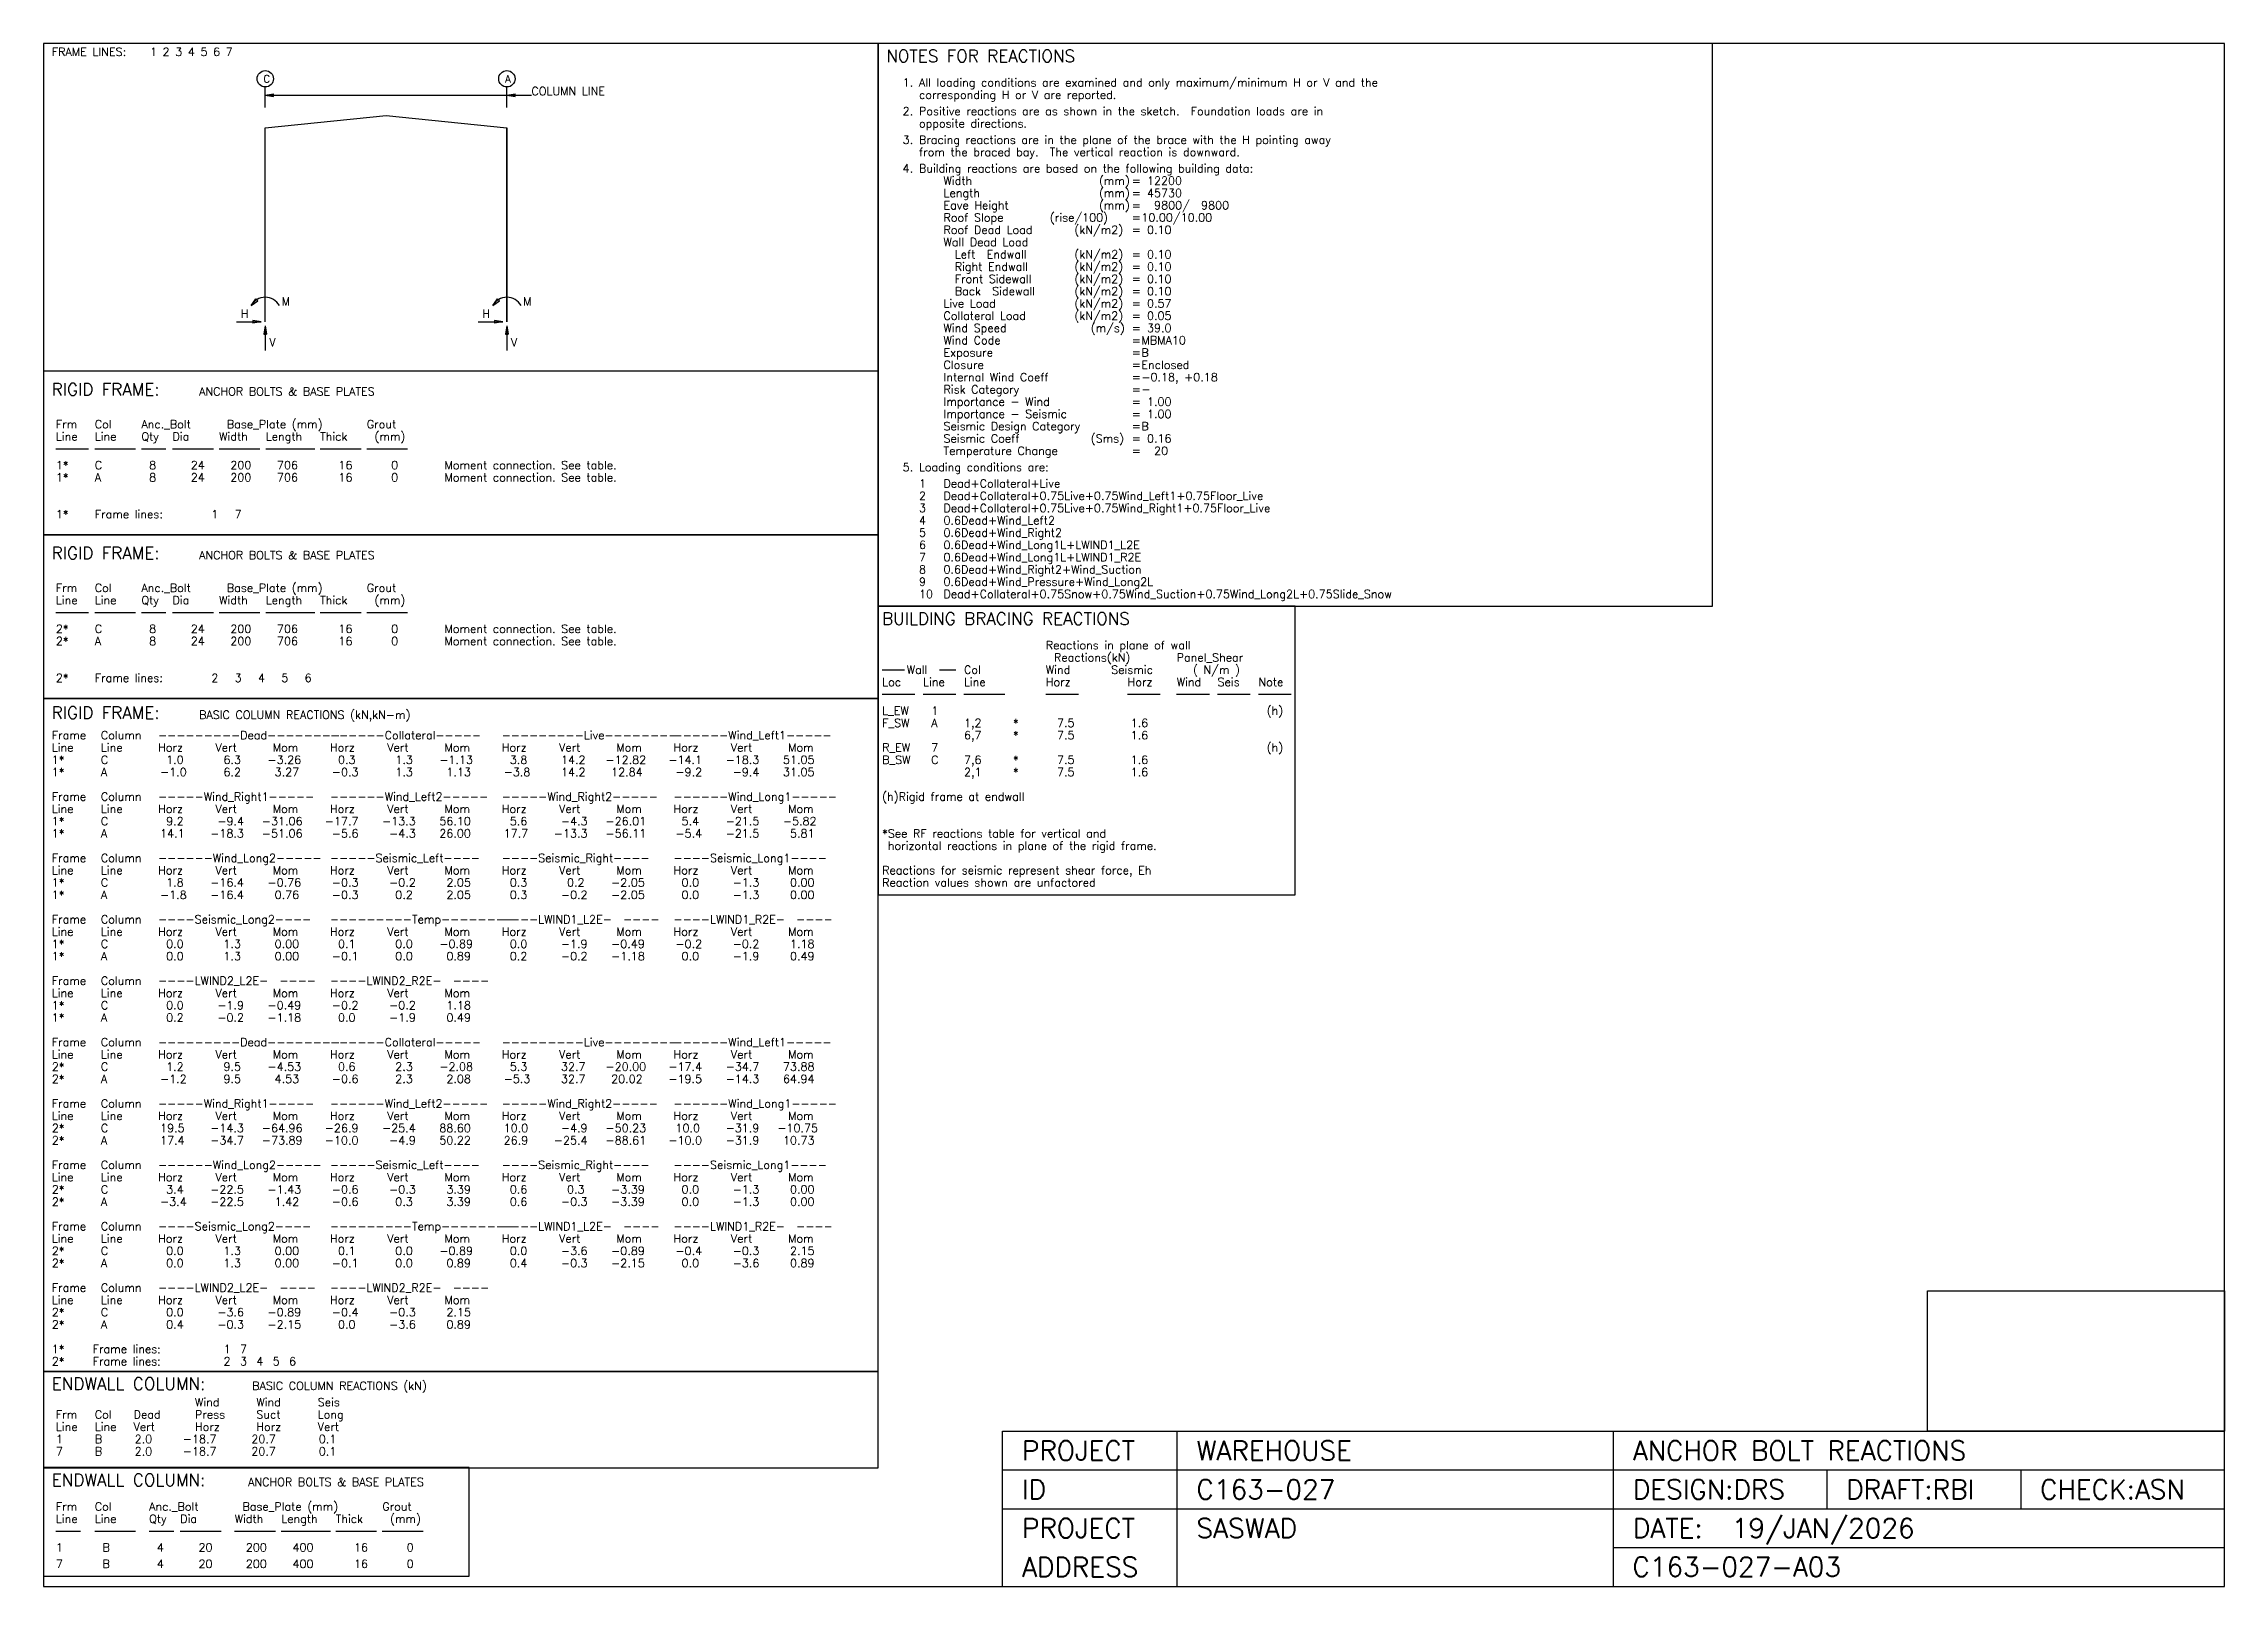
# Model space of a CAD drawing. Header units: millimetres. Extents: x 0 to 48126, y 10827 to 44860.
import ezdxf

# ---------------------------------------------------------------- set-up
doc = ezdxf.new("R2010")
doc.units = ezdxf.units.MM
doc.header["$MEASUREMENT"] = 0
doc.linetypes.add('CONTIN', pattern=[0])
doc.layers.get('0').update_dxf_attribs({"linetype": 'CONTIN'})
for name, color, linetype in [('1', 7, 'CONTIN'), ('13', 1, 'CONTIN'), ('14', 7, 'CONTIN'), ('20', 7, 'CONTIN'), ('22', 7, 'CONTIN'), ('26', 7, 'CONTIN')]:
    doc.layers.add(name, color=color, linetype=linetype)
doc.styles.add('SIMPLEX', font='SIMPLEX')
picture_1 = doc.add_image_def('image1.png', size_in_pixel=(129, 61))

# ---------------------------------------------------------------- blocks, each defined once
blk = doc.blocks.new('MARROW')
for p, q in [((0, 0), (-2.54, 0.42)), ((-2.54, 0.42), (-2.54, -0.42)), ((0, 0), (-2.54, -0.42))]:
    blk.add_line(p, q)
blk = doc.blocks.new('RFRM-1', base_point=(-4891.323, 6138.369))
for p, q in [((13523.782, 6138.369), (-4891.323, 6138.369)), ((-4891.323, 6138.369), (-4891.323, -1083.242)), ((13523.782, -1083.242), (13523.782, 6138.369)), ((-4891.323, -1083.242), (13523.782, -1083.242))]:
    blk.add_line(p, q)
at = {"layer": '1'}
for p, q in [((0, 4730.154), (0, 5181.505)), ((0, 5000.965), (5873.541, 5000.965)), ((5331.92, 4730.154), (5331.92, 5181.505)), ((0, 4283.018), (2665.96, 4549.614)), ((2665.96, 4549.614), (5331.92, 4283.018)), ((0, 0), (0, 4283.018)), ((0, 0), (0, 4283.018)), ((5331.92, 4283.018), (5331.92, 0)), ((5331.92, 0), (5331.92, 4283.018)), ((-631.891, 0), (-90.27, 0)), ((4700.03, 0), (5241.65, 0)), ((0, -90.27), (0, -631.891)), ((5331.92, -90.27), (5331.92, -631.891))]:
    blk.add_line(p, q, dxfattribs=at)
for centre in [(0, 180.54), (5331.92, 180.54)]:
    blk.add_arc(centre, 361.081, 30, 150, dxfattribs=at)
at = {"layer": '13'}
for centre in [(0, 5362.045), (5331.92, 5362.045)]:
    blk.add_circle(centre, 180.54, dxfattribs=at)
at = {"layer": '1', "xscale": 71.07899999999998, "yscale": 71.07899999999998, "zscale": 71.07899999999998}
for p, rotation in [((0, 5000.965), 180), ((5331.92, 5000.965), 180), ((-312.705, 361.08), 225), ((5019.216, 361.08), 225), ((0, -90.27), 90), ((5331.92, -90.27), 90)]:
    blk.add_blockref('MARROW', p, dxfattribs=dict(at, rotation=rotation))
for p in [(-90.27, 0), (5241.65, 0)]:
    blk.add_blockref('MARROW', p, dxfattribs=at)
at = {"layer": '13', "style": 'SIMPLEX'}
for s, p in [('C', (-40.622, 5280.802)), ('A', (5291.299, 5280.802))]:
    blk.add_text(s, height=162.486, dxfattribs=at).set_placement(p)
at = {"layer": '14', "style": 'SIMPLEX'}
for s, p in [('FRAME LINES:', (-4710.783, 5867.559)), ('1 2 3 4 5 6 7', (-2544.3, 5867.559)), ('COLUMN LINE', (5873.541, 5000.965)), ('M', (361.081, 361.081)), ('M', (5693.001, 361.081)), ('H', (-541.621, 90.27)), ('H', (4790.3, 90.27)), ('V', (90.27, -541.621)), ('V', (5422.19, -541.621))]:
    blk.add_text(s, height=180.54, dxfattribs=at).set_placement(p)
blk = doc.blocks.new('BOLT01')
for p, q in [((18415.104, 0), (0, 0)), ((0, 0), (0, -3610.805)), ((18415.104, -3610.805), (18415.104, 0)), ((0, -3610.805), (18415.104, -3610.805))]:
    blk.add_line(p, q)
at = {"layer": '14'}
for p, q in [((270.81, -1715.132), (992.971, -1715.132)), ((1128.377, -1715.132), (2031.078, -1715.132)), ((2157.456, -1715.132), (2699.077, -1715.132)), ((2843.509, -1715.132), (3746.21, -1715.132)), ((3872.588, -1715.132), (4775.289, -1715.132)), ((4901.667, -1715.132), (5984.908, -1715.132)), ((6102.259, -1715.132), (7004.96, -1715.132)), ((7131.339, -1715.132), (8034.041, -1715.132))]:
    blk.add_line(p, q, dxfattribs=at)
at = {"layer": '13', "style": 'SIMPLEX'}
for s, p in [('1*', (270.81, -2166.483)), ('1*', (270.81, -2437.293)), ('A', (1128.377, -2437.293)), ('C', (1128.377, -2166.483)), ('1*', (270.81, -3249.725)), ('1', (3701.074, -3249.725)), ('7', (4215.614, -3249.725))]:
    blk.add_text(s, height=180.54, dxfattribs=at).set_placement(p)
at = {"layer": '14', "style": 'SIMPLEX'}
for s, p in [('Frm', (270.81, -1263.782)), ('Line', (270.81, -1534.592)), ('Col', (1128.377, -1263.782)), ('Line', (1128.377, -1534.592)), ('Anc._Bolt', (2157.456, -1263.782)), ('Qty', (2157.456, -1534.592)), ('Dia', (2843.509, -1534.592)), ('Width', (3872.588, -1534.592)), ('Base_Plate (mm)', (4044.101, -1263.782)), ('Length', (4901.667, -1534.592)), ('Thick', (6102.259, -1534.592)), ('Grout', (7131.339, -1263.782)), ('(mm)', (7302.853, -1534.592)), ('Moment connection. See table.', (8846.475, -2166.483)), ('Moment connection. See table.', (8846.475, -2437.293)), ('Frame lines:', (1128.377, -3249.725))]:
    blk.add_text(s, height=180.54, dxfattribs=at).set_placement(p)
at = {"layer": '20', "style": 'SIMPLEX'}
for s, height, p in [('RIGID FRAME:', 270.81, (180.54, -541.621)), ('ANCHOR BOLTS & BASE PLATES', 180.54, (3430.265, -541.621))]:
    blk.add_text(s, height=height, dxfattribs=at).set_placement(p)
at = {"layer": '26', "style": 'SIMPLEX'}
for s, p in [('8', (2328.969, -2166.483)), ('8', (2328.969, -2437.293)), ('   24', (2843.509, -2166.483)), ('   24', (2843.509, -2437.293)), ('  200', (3872.588, -2166.483)), ('  200', (3872.588, -2437.293)), ('  706', (4901.667, -2166.483)), ('  706', (4901.667, -2437.293)), ('   16', (6102.259, -2166.483)), ('   16', (6102.259, -2437.293)), ('    0', (7131.339, -2166.483)), ('    0', (7131.339, -2437.293))]:
    blk.add_text(s, height=180.54, dxfattribs=at).set_placement(p)
blk = doc.blocks.new('BOLT02')
for p, q in [((18415.104, 0), (0, 0)), ((0, 0), (0, -3610.805)), ((18415.104, -3610.805), (18415.104, 0)), ((0, -3610.805), (18415.104, -3610.805))]:
    blk.add_line(p, q)
at = {"layer": '14'}
for p, q in [((270.81, -1715.132), (992.971, -1715.132)), ((1128.377, -1715.132), (2031.078, -1715.132)), ((2157.456, -1715.132), (2699.077, -1715.132)), ((2843.509, -1715.132), (3746.21, -1715.132)), ((3872.588, -1715.132), (4775.289, -1715.132)), ((4901.667, -1715.132), (5984.908, -1715.132)), ((6102.259, -1715.132), (7004.96, -1715.132)), ((7131.339, -1715.132), (8034.041, -1715.132))]:
    blk.add_line(p, q, dxfattribs=at)
at = {"layer": '13', "style": 'SIMPLEX'}
for s, p in [('2*', (270.81, -2166.483)), ('2*', (270.81, -2437.293)), ('A', (1128.377, -2437.293)), ('C', (1128.377, -2166.483)), ('2*', (270.81, -3249.725)), ('2', (3701.074, -3249.725)), ('3', (4215.614, -3249.725)), ('4', (4730.153, -3249.725)), ('5', (5244.693, -3249.725)), ('6', (5759.232, -3249.725))]:
    blk.add_text(s, height=180.54, dxfattribs=at).set_placement(p)
at = {"layer": '14', "style": 'SIMPLEX'}
for s, p in [('Frm', (270.81, -1263.782)), ('Line', (270.81, -1534.592)), ('Col', (1128.377, -1263.782)), ('Line', (1128.377, -1534.592)), ('Anc._Bolt', (2157.456, -1263.782)), ('Qty', (2157.456, -1534.592)), ('Dia', (2843.509, -1534.592)), ('Width', (3872.588, -1534.592)), ('Base_Plate (mm)', (4044.101, -1263.782)), ('Length', (4901.667, -1534.592)), ('Thick', (6102.259, -1534.592)), ('Grout', (7131.339, -1263.782)), ('(mm)', (7302.853, -1534.592)), ('Moment connection. See table.', (8846.475, -2166.483)), ('Moment connection. See table.', (8846.475, -2437.293)), ('Frame lines:', (1128.377, -3249.725))]:
    blk.add_text(s, height=180.54, dxfattribs=at).set_placement(p)
at = {"layer": '20', "style": 'SIMPLEX'}
for s, height, p in [('RIGID FRAME:', 270.81, (180.54, -541.621)), ('ANCHOR BOLTS & BASE PLATES', 180.54, (3430.265, -541.621))]:
    blk.add_text(s, height=height, dxfattribs=at).set_placement(p)
at = {"layer": '26', "style": 'SIMPLEX'}
for s, p in [('8', (2328.969, -2166.483)), ('8', (2328.969, -2437.293)), ('   24', (2843.509, -2166.483)), ('   24', (2843.509, -2437.293)), ('  200', (3872.588, -2166.483)), ('  200', (3872.588, -2437.293)), ('  706', (4901.667, -2166.483)), ('  706', (4901.667, -2437.293)), ('   16', (6102.259, -2166.483)), ('   16', (6102.259, -2437.293)), ('    0', (7131.339, -2166.483)), ('    0', (7131.339, -2437.293))]:
    blk.add_text(s, height=180.54, dxfattribs=at).set_placement(p)
blk = doc.blocks.new('RFBASE')
at = {"layer": '1'}
for p, q in [((18415.104, 0), (0, 0)), ((0, 0), (0, -14849.433)), ((18415.104, -14849.433), (18415.104, 0)), ((0, -14849.433), (18415.104, -14849.433))]:
    blk.add_line(p, q, dxfattribs=at)
at = {"layer": '13', "style": 'SIMPLEX'}
for s, p in [('1*', (180.54, -1444.322)), ('C', (1263.782, -1444.322)), ('1*', (180.54, -1715.132)), ('A', (1263.782, -1715.132)), ('1*', (180.54, -2798.374)), ('C', (1263.782, -2798.374)), ('1*', (180.54, -3069.185)), ('A', (1263.782, -3069.185)), ('1*', (180.54, -4152.426)), ('1*', (180.54, -4423.236)), ('A', (1263.782, -4423.236)), ('C', (1263.782, -4152.426)), ('1*', (180.54, -5506.478)), ('1*', (180.54, -5777.288)), ('A', (1263.782, -5777.288)), ('C', (1263.782, -5506.478)), ('1*', (180.54, -6860.528)), ('C', (1263.782, -6860.528)), ('1*', (180.54, -7131.339)), ('A', (1263.782, -7131.339)), ('2*', (180.54, -8214.581)), ('C', (1263.782, -8214.581)), ('2*', (180.54, -8485.392)), ('A', (1263.782, -8485.392)), ('2*', (180.54, -9568.633)), ('C', (1263.782, -9568.633)), ('2*', (180.54, -9839.443)), ('A', (1263.782, -9839.443)), ('2*', (180.54, -10922.686)), ('2*', (180.54, -11193.496)), ('A', (1263.782, -11193.496)), ('C', (1263.782, -10922.686)), ('2*', (180.54, -12276.737)), ('2*', (180.54, -12547.548)), ('A', (1263.782, -12547.548)), ('C', (1263.782, -12276.737)), ('2*', (180.54, -13630.789)), ('C', (1263.782, -13630.789)), ('2*', (180.54, -13901.6)), ('A', (1263.782, -13901.6)), ('1*', (180.54, -14443.219)), ('1', (3971.885, -14443.219)), ('7', (4332.966, -14443.219)), ('2*', (180.54, -14714.028)), ('2', (3971.885, -14714.028)), ('3', (4332.966, -14714.028)), ('4', (4694.047, -14714.028)), ('5', (5055.127, -14714.028)), ('6', (5416.208, -14714.028))]:
    blk.add_text(s, height=180.54, dxfattribs=at).set_placement(p)
at = {"layer": '14', "style": 'SIMPLEX'}
for s, p in [('Frame', (180.54, -902.701)), ('Column', (1263.782, -902.701)), ('---------Dead--------', (2527.563, -902.701)), ('------Collateral-----', (6318.909, -902.701)), ('---------Live--------', (10110.254, -902.701)), ('------Wind_Left1-----', (13901.6, -902.701)), ('Line', (180.54, -1173.512)), ('Line', (1263.782, -1173.512)), ('Horz', (2527.563, -1173.512)), ('Vert', (3791.345, -1173.512)), ('Mom', (5055.127, -1173.512)), ('Horz', (6318.909, -1173.512)), ('Vert', (7582.69, -1173.512)), ('Mom', (8846.473, -1173.512)), ('Horz', (10110.254, -1173.512)), ('Vert', (11374.036, -1173.512)), ('Mom', (12637.817, -1173.512)), ('Horz', (13901.6, -1173.512)), ('Vert', (15165.381, -1173.512)), ('Mom', (16429.162, -1173.512)), ('Frame', (180.54, -2256.753)), ('Line', (180.54, -2527.564)), ('Column', (1263.782, -2256.753)), ('Line', (1263.782, -2527.564)), ('-----Wind_Right1-----', (2527.563, -2256.753)), ('Horz', (2527.563, -2527.564)), ('Vert', (3791.345, -2527.564)), ('Mom', (5055.127, -2527.564)), ('------Wind_Left2-----', (6318.909, -2256.753)), ('Horz', (6318.909, -2527.564)), ('Vert', (7582.69, -2527.564)), ('Mom', (8846.473, -2527.564)), ('-----Wind_Right2-----', (10110.254, -2256.753)), ('Horz', (10110.254, -2527.564)), ('Vert', (11374.036, -2527.564)), ('Mom', (12637.817, -2527.564)), ('------Wind_Long1-----', (13901.6, -2256.753)), ('Horz', (13901.6, -2527.564)), ('Vert', (15165.381, -2527.564)), ('Mom', (16429.162, -2527.564)), ('Frame', (180.54, -3610.805)), ('Line', (180.54, -3881.615)), ('Column', (1263.782, -3610.805)), ('Line', (1263.782, -3881.615)), ('------Wind_Long2-----', (2527.563, -3610.805)), ('Horz', (2527.563, -3881.615)), ('Vert', (3791.345, -3881.615)), ('Mom', (5055.127, -3881.615)), ('-----Seismic_Left----', (6318.909, -3610.805)), ('Horz', (6318.909, -3881.615)), ('Vert', (7582.69, -3881.615)), ('Mom', (8846.473, -3881.615)), ('----Seismic_Right----', (10110.254, -3610.805)), ('Horz', (10110.254, -3881.615)), ('Vert', (11374.036, -3881.615)), ('Mom', (12637.817, -3881.615)), ('----Seismic_Long1----', (13901.6, -3610.805)), ('Horz', (13901.6, -3881.615)), ('Vert', (15165.381, -3881.615)), ('Mom', (16429.162, -3881.615)), ('Frame', (180.54, -4964.856)), ('Column', (1263.782, -4964.856)), ('----Seismic_Long2----', (2527.563, -4964.856)), ('---------Temp--------', (6318.909, -4964.856)), ('----LWIND1_L2E-  ----', (10110.254, -4964.856)), ('----LWIND1_R2E-  ----', (13901.6, -4964.856)), ('Line', (180.54, -5235.667)), ('Line', (1263.782, -5235.667)), ('Horz', (2527.563, -5235.667)), ('Vert', (3791.345, -5235.667)), ('Mom', (5055.127, -5235.667)), ('Horz', (6318.909, -5235.667)), ('Vert', (7582.69, -5235.667)), ('Mom', (8846.473, -5235.667)), ('Horz', (10110.254, -5235.667)), ('Vert', (11374.036, -5235.667)), ('Mom', (12637.817, -5235.667)), ('Horz', (13901.6, -5235.667)), ('Vert', (15165.381, -5235.667)), ('Mom', (16429.162, -5235.667)), ('Frame', (180.54, -6318.908)), ('Column', (1263.782, -6318.908)), ('----LWIND2_L2E-  ----', (2527.563, -6318.908)), ('----LWIND2_R2E-  ----', (6318.909, -6318.908)), ('Line', (180.54, -6589.719)), ('Line', (1263.782, -6589.719)), ('Horz', (2527.563, -6589.719)), ('Vert', (3791.345, -6589.719)), ('Mom', (5055.127, -6589.719)), ('Horz', (6318.909, -6589.719)), ('Vert', (7582.69, -6589.719)), ('Mom', (8846.473, -6589.719)), ('Frame', (180.54, -7672.96)), ('Column', (1263.782, -7672.96)), ('---------Dead--------', (2527.563, -7672.96)), ('------Collateral-----', (6318.909, -7672.96)), ('---------Live--------', (10110.254, -7672.96)), ('------Wind_Left1-----', (13901.6, -7672.96)), ('Line', (180.54, -7943.771)), ('Line', (1263.782, -7943.771)), ('Horz', (2527.563, -7943.771)), ('Vert', (3791.345, -7943.771)), ('Mom', (5055.127, -7943.771)), ('Horz', (6318.909, -7943.771)), ('Vert', (7582.69, -7943.771)), ('Mom', (8846.473, -7943.771)), ('Horz', (10110.254, -7943.771)), ('Vert', (11374.036, -7943.771)), ('Mom', (12637.817, -7943.771)), ('Horz', (13901.6, -7943.771)), ('Vert', (15165.381, -7943.771)), ('Mom', (16429.162, -7943.771)), ('Frame', (180.54, -9027.013)), ('Line', (180.54, -9297.823)), ('Column', (1263.782, -9027.013)), ('Line', (1263.782, -9297.823)), ('-----Wind_Right1-----', (2527.563, -9027.013)), ('Horz', (2527.563, -9297.823)), ('Vert', (3791.345, -9297.823)), ('Mom', (5055.127, -9297.823)), ('------Wind_Left2-----', (6318.909, -9027.013)), ('Horz', (6318.909, -9297.823)), ('Vert', (7582.69, -9297.823)), ('Mom', (8846.473, -9297.823)), ('-----Wind_Right2-----', (10110.254, -9027.013)), ('Horz', (10110.254, -9297.823)), ('Vert', (11374.036, -9297.823)), ('Mom', (12637.817, -9297.823)), ('------Wind_Long1-----', (13901.6, -9027.013)), ('Horz', (13901.6, -9297.823)), ('Vert', (15165.381, -9297.823)), ('Mom', (16429.162, -9297.823)), ('Frame', (180.54, -10381.064)), ('Line', (180.54, -10651.875)), ('Column', (1263.782, -10381.064)), ('Line', (1263.782, -10651.875)), ('------Wind_Long2-----', (2527.563, -10381.064)), ('Horz', (2527.563, -10651.875)), ('Vert', (3791.345, -10651.875)), ('Mom', (5055.127, -10651.875)), ('-----Seismic_Left----', (6318.909, -10381.064)), ('Horz', (6318.909, -10651.875)), ('Vert', (7582.69, -10651.875)), ('Mom', (8846.473, -10651.875)), ('----Seismic_Right----', (10110.254, -10381.064)), ('Horz', (10110.254, -10651.875)), ('Vert', (11374.036, -10651.875)), ('Mom', (12637.817, -10651.875)), ('----Seismic_Long1----', (13901.6, -10381.064)), ('Horz', (13901.6, -10651.875)), ('Vert', (15165.381, -10651.875)), ('Mom', (16429.162, -10651.875)), ('----Seismic_Long2----', (2527.563, -11735.117)), ('Frame', (180.54, -11735.117)), ('Line', (180.54, -12005.928)), ('Column', (1263.782, -11735.117)), ('Line', (1263.782, -12005.928)), ('Horz', (2527.563, -12005.928)), ('Vert', (3791.345, -12005.928)), ('Mom', (5055.127, -12005.928)), ('---------Temp--------', (6318.909, -11735.117)), ('Horz', (6318.909, -12005.928)), ('Vert', (7582.69, -12005.928)), ('Mom', (8846.473, -12005.928)), ('----LWIND1_L2E-  ----', (10110.254, -11735.117)), ('Horz', (10110.254, -12005.928)), ('Vert', (11374.036, -12005.928)), ('Mom', (12637.817, -12005.928)), ('----LWIND1_R2E-  ----', (13901.6, -11735.117)), ('Horz', (13901.6, -12005.928)), ('Vert', (15165.381, -12005.928)), ('Mom', (16429.162, -12005.928)), ('Frame', (180.54, -13089.168)), ('Column', (1263.782, -13089.168)), ('----LWIND2_L2E-  ----', (2527.563, -13089.168)), ('----LWIND2_R2E-  ----', (6318.909, -13089.168)), ('Line', (180.54, -13359.979)), ('Line', (1263.782, -13359.979)), ('Horz', (2527.563, -13359.979)), ('Vert', (3791.345, -13359.979)), ('Mom', (5055.127, -13359.979)), ('Horz', (6318.909, -13359.979)), ('Vert', (7582.69, -13359.979)), ('Mom', (8846.473, -13359.979)), ('Frame lines:', (1083.242, -14443.219)), ('Frame lines:', (1083.242, -14714.028))]:
    blk.add_text(s, height=180.54, dxfattribs=at).set_placement(p)
at = {"layer": '20', "style": 'SIMPLEX'}
for s, height, p in [('RIGID FRAME:', 270.81, (180.54, -451.351)), ('BASIC COLUMN REACTIONS (kN,kN-m)', 180.54, (3430.265, -451.351))]:
    blk.add_text(s, height=height, dxfattribs=at).set_placement(p)
at = {"layer": '26', "style": 'SIMPLEX'}
for s, p in [('    1.0', (2166.483, -1444.322)), ('    6.3', (3430.265, -1444.322)), ('  -3.26', (4694.047, -1444.322)), ('    0.3', (5957.829, -1444.322)), ('    1.3', (7221.61, -1444.322)), ('  -1.13', (8485.392, -1444.322)), ('    3.8', (9749.174, -1444.322)), ('   14.2', (11012.955, -1444.322)), (' -12.82', (12276.737, -1444.322)), ('  -14.1', (13540.519, -1444.322)), ('  -18.3', (14804.301, -1444.322)), ('  51.05', (16068.083, -1444.322)), ('   -1.0', (2166.483, -1715.132)), ('    6.2', (3430.265, -1715.132)), ('   3.27', (4694.047, -1715.132)), ('   -0.3', (5957.829, -1715.132)), ('    1.3', (7221.61, -1715.132)), ('   1.13', (8485.392, -1715.132)), ('   -3.8', (9749.174, -1715.132)), ('   14.2', (11012.955, -1715.132)), ('  12.84', (12276.737, -1715.132)), ('   -9.2', (13540.519, -1715.132)), ('   -9.4', (14804.301, -1715.132)), ('  31.05', (16068.083, -1715.132)), ('    9.2', (2166.483, -2798.374)), ('   -9.4', (3430.265, -2798.374)), (' -31.06', (4694.047, -2798.374)), ('  -17.7', (5957.829, -2798.374)), ('  -13.3', (7221.61, -2798.374)), ('  56.10', (8485.392, -2798.374)), ('    5.6', (9749.174, -2798.374)), ('   -4.3', (11012.955, -2798.374)), (' -26.01', (12276.737, -2798.374)), ('    5.4', (13540.519, -2798.374)), ('  -21.5', (14804.301, -2798.374)), ('  -5.82', (16068.083, -2798.374)), ('   14.1', (2166.483, -3069.185)), ('  -18.3', (3430.265, -3069.185)), (' -51.06', (4694.047, -3069.185)), ('   -5.6', (5957.829, -3069.185)), ('   -4.3', (7221.61, -3069.185)), ('  26.00', (8485.392, -3069.185)), ('   17.7', (9749.174, -3069.185)), ('  -13.3', (11012.955, -3069.185)), (' -56.11', (12276.737, -3069.185)), ('   -5.4', (13540.519, -3069.185)), ('  -21.5', (14804.301, -3069.185)), ('   5.81', (16068.083, -3069.185)), ('   -1.8', (2166.483, -4423.236)), ('    1.8', (2166.483, -4152.426)), ('  -16.4', (3430.265, -4152.426)), ('  -16.4', (3430.265, -4423.236)), ('  -0.76', (4694.047, -4152.426)), ('   0.76', (4694.047, -4423.236)), ('   -0.3', (5957.829, -4152.426)), ('   -0.3', (5957.829, -4423.236)), ('   -0.2', (7221.61, -4152.426)), ('    0.2', (7221.61, -4423.236)), ('   2.05', (8485.392, -4152.426)), ('   2.05', (8485.392, -4423.236)), ('    0.3', (9749.174, -4152.426)), ('    0.3', (9749.174, -4423.236)), ('   -0.2', (11012.955, -4423.236)), ('    0.2', (11012.955, -4152.426)), ('  -2.05', (12276.737, -4152.426)), ('  -2.05', (12276.737, -4423.236)), ('    0.0', (13540.519, -4152.426)), ('    0.0', (13540.519, -4423.236)), ('   -1.3', (14804.301, -4152.426)), ('   -1.3', (14804.301, -4423.236)), ('   0.00', (16068.083, -4152.426)), ('   0.00', (16068.083, -4423.236)), ('    0.0', (2166.483, -5506.478)), ('    0.0', (2166.483, -5777.288)), ('    1.3', (3430.265, -5506.478)), ('    1.3', (3430.265, -5777.288)), ('   0.00', (4694.047, -5506.478)), ('   0.00', (4694.047, -5777.288)), ('   -0.1', (5957.829, -5777.288)), ('    0.1', (5957.829, -5506.478)), ('    0.0', (7221.61, -5506.478)), ('    0.0', (7221.61, -5777.288)), ('  -0.89', (8485.392, -5506.478)), ('   0.89', (8485.392, -5777.288)), ('    0.0', (9749.174, -5506.478)), ('    0.2', (9749.174, -5777.288)), ('   -1.9', (11012.955, -5506.478)), ('   -0.2', (11012.955, -5777.288)), ('  -0.49', (12276.737, -5506.478)), ('  -1.18', (12276.737, -5777.288)), ('   -0.2', (13540.519, -5506.478)), ('    0.0', (13540.519, -5777.288)), ('   -0.2', (14804.301, -5506.478)), ('   -1.9', (14804.301, -5777.288)), ('   0.49', (16068.083, -5777.288)), ('   1.18', (16068.083, -5506.478)), ('    0.0', (2166.483, -6860.528)), ('   -1.9', (3430.265, -6860.528)), ('  -0.49', (4694.047, -6860.528)), ('   -0.2', (5957.829, -6860.528)), ('   -0.2', (7221.61, -6860.528)), ('   1.18', (8485.392, -6860.528)), ('    0.2', (2166.483, -7131.339)), ('   -0.2', (3430.265, -7131.339)), ('  -1.18', (4694.047, -7131.339)), ('    0.0', (5957.829, -7131.339)), ('   -1.9', (7221.61, -7131.339)), ('   0.49', (8485.392, -7131.339)), ('    1.2', (2166.483, -8214.581)), ('    9.5', (3430.265, -8214.581)), ('  -4.53', (4694.047, -8214.581)), ('    0.6', (5957.829, -8214.581)), ('    2.3', (7221.61, -8214.581)), ('  -2.08', (8485.392, -8214.581)), ('    5.3', (9749.174, -8214.581)), ('   32.7', (11012.955, -8214.581)), (' -20.00', (12276.737, -8214.581)), ('  -17.4', (13540.519, -8214.581)), ('  -34.7', (14804.301, -8214.581)), ('  73.88', (16068.083, -8214.581)), ('   -1.2', (2166.483, -8485.392)), ('    9.5', (3430.265, -8485.392)), ('   4.53', (4694.047, -8485.392)), ('   -0.6', (5957.829, -8485.392)), ('    2.3', (7221.61, -8485.392)), ('   2.08', (8485.392, -8485.392)), ('   -5.3', (9749.174, -8485.392)), ('   32.7', (11012.955, -8485.392)), ('  20.02', (12276.737, -8485.392)), ('  -19.5', (13540.519, -8485.392)), ('  -14.3', (14804.301, -8485.392)), ('  64.94', (16068.083, -8485.392)), ('   19.5', (2166.483, -9568.633)), ('  -14.3', (3430.265, -9568.633)), (' -64.96', (4694.047, -9568.633)), ('  -26.9', (5957.829, -9568.633)), ('  -25.4', (7221.61, -9568.633)), ('  88.60', (8485.392, -9568.633)), ('   10.0', (9749.174, -9568.633)), ('   -4.9', (11012.955, -9568.633)), (' -50.23', (12276.737, -9568.633)), ('   10.0', (13540.519, -9568.633)), ('  -31.9', (14804.301, -9568.633)), (' -10.75', (16068.083, -9568.633)), ('   17.4', (2166.483, -9839.443)), ('  -34.7', (3430.265, -9839.443)), (' -73.89', (4694.047, -9839.443)), ('  -10.0', (5957.829, -9839.443)), ('   -4.9', (7221.61, -9839.443)), ('  50.22', (8485.392, -9839.443)), ('   26.9', (9749.174, -9839.443)), ('  -25.4', (11012.955, -9839.443)), (' -88.61', (12276.737, -9839.443)), ('  -10.0', (13540.519, -9839.443)), ('  -31.9', (14804.301, -9839.443)), ('  10.73', (16068.083, -9839.443)), ('   -3.4', (2166.483, -11193.496)), ('    3.4', (2166.483, -10922.686)), ('  -22.5', (3430.265, -10922.686)), ('  -22.5', (3430.265, -11193.496)), ('  -1.43', (4694.047, -10922.686)), ('   1.42', (4694.047, -11193.496)), ('   -0.6', (5957.829, -10922.686)), ('   -0.6', (5957.829, -11193.496)), ('   -0.3', (7221.61, -10922.686)), ('    0.3', (7221.61, -11193.496)), ('   3.39', (8485.392, -10922.686)), ('   3.39', (8485.392, -11193.496)), ('    0.6', (9749.174, -10922.686)), ('    0.6', (9749.174, -11193.496)), ('   -0.3', (11012.955, -11193.496)), ('    0.3', (11012.955, -10922.686)), ('  -3.39', (12276.737, -10922.686)), ('  -3.39', (12276.737, -11193.496)), ('    0.0', (13540.519, -10922.686)), ('    0.0', (13540.519, -11193.496)), ('   -1.3', (14804.301, -10922.686)), ('   -1.3', (14804.301, -11193.496)), ('   0.00', (16068.083, -10922.686)), ('   0.00', (16068.083, -11193.496)), ('    0.0', (2166.483, -12276.737)), ('    0.0', (2166.483, -12547.548)), ('    1.3', (3430.265, -12276.737)), ('    1.3', (3430.265, -12547.548)), ('   0.00', (4694.047, -12276.737)), ('   0.00', (4694.047, -12547.548)), ('   -0.1', (5957.829, -12547.548)), ('    0.1', (5957.829, -12276.737)), ('    0.0', (7221.61, -12276.737)), ('    0.0', (7221.61, -12547.548)), ('  -0.89', (8485.392, -12276.737)), ('   0.89', (8485.392, -12547.548)), ('    0.0', (9749.174, -12276.737)), ('    0.4', (9749.174, -12547.548)), ('   -3.6', (11012.955, -12276.737)), ('   -0.3', (11012.955, -12547.548)), ('  -0.89', (12276.737, -12276.737)), ('  -2.15', (12276.737, -12547.548)), ('   -0.4', (13540.519, -12276.737)), ('    0.0', (13540.519, -12547.548)), ('   -0.3', (14804.301, -12276.737)), ('   -3.6', (14804.301, -12547.548)), ('   2.15', (16068.083, -12276.737)), ('   0.89', (16068.083, -12547.548)), ('    0.0', (2166.483, -13630.789)), ('   -3.6', (3430.265, -13630.789)), ('  -0.89', (4694.047, -13630.789)), ('   -0.4', (5957.829, -13630.789)), ('   -0.3', (7221.61, -13630.789)), ('   2.15', (8485.392, -13630.789)), ('    0.4', (2166.483, -13901.6)), ('   -0.3', (3430.265, -13901.6)), ('  -2.15', (4694.047, -13901.6)), ('    0.0', (5957.829, -13901.6)), ('   -3.6', (7221.61, -13901.6)), ('   0.89', (8485.392, -13901.6))]:
    blk.add_text(s, height=180.54, dxfattribs=at).set_placement(p)
blk = doc.blocks.new('EWTABL')
for p, q in [((18415.104, 0), (0, 0)), ((0, 0), (0, -2121.348)), ((18415.104, -2121.348), (18415.104, 0)), ((0, -2121.348), (18415.104, -2121.348))]:
    blk.add_line(p, q)
at = {"layer": '13', "style": 'SIMPLEX'}
for s, p in [('1', (270.81, -1579.727)), ('B', (1128.377, -1579.727)), ('7', (270.81, -1850.538)), ('B', (1128.377, -1850.538))]:
    blk.add_text(s, height=180.54, dxfattribs=at).set_placement(p)
at = {"layer": '14', "style": 'SIMPLEX'}
for s, p in [('Frm', (270.81, -1038.106)), ('Col', (1128.377, -1038.106)), ('Dead', (1985.943, -1038.106)), ('Wind', (3339.995, -767.296)), ('Press', (3339.995, -1038.106)), ('Wind', (4694.046, -767.296)), ('Suct', (4694.046, -1038.106)), ('Seis', (6048.098, -767.296)), ('Long', (6048.098, -1038.106)), ('Line', (270.81, -1308.917)), ('Line', (1128.377, -1308.917)), ('Vert', (1985.943, -1308.917)), ('Horz', (3339.995, -1308.917)), ('Horz', (4694.046, -1308.917)), ('Vert', (6048.098, -1308.917))]:
    blk.add_text(s, height=180.54, dxfattribs=at).set_placement(p)
at = {"layer": '20', "style": 'SIMPLEX'}
for s, height, p in [('ENDWALL COLUMN:', 270.81, (180.54, -406.216)), ('BASIC COLUMN REACTIONS (kN)', 180.54, (4603.776, -406.216))]:
    blk.add_text(s, height=height, dxfattribs=at).set_placement(p)
at = {"layer": '26', "style": 'SIMPLEX'}
for s, p in [('    2.0', (1471.403, -1579.727)), ('  -18.7', (2825.455, -1579.727)), ('   20.7', (4179.507, -1579.727)), ('    0.1', (5533.559, -1579.727)), ('    2.0', (1471.403, -1850.538)), ('  -18.7', (2825.455, -1850.538)), ('   20.7', (4179.507, -1850.538)), ('    0.1', (5533.559, -1850.538))]:
    blk.add_text(s, height=180.54, dxfattribs=at).set_placement(p)
blk = doc.blocks.new('EWBASE')
for p, q in [((9388.093, 0), (0, 0)), ((0, 0), (0, -2392.158)), ((9388.093, -2392.158), (9388.093, 0)), ((0, -2392.158), (9388.093, -2392.158))]:
    blk.add_line(p, q)
at = {"layer": '14'}
for p, q in [((270.81, -1399.187), (812.431, -1399.187)), ((1128.377, -1399.187), (2031.078, -1399.187)), ((2328.969, -1399.187), (2870.59, -1399.187)), ((3015.022, -1399.187), (3917.723, -1399.187)), ((4215.614, -1399.187), (5118.315, -1399.187)), ((5244.693, -1399.187), (6327.935, -1399.187)), ((6445.285, -1399.187), (7347.986, -1399.187)), ((7474.366, -1399.187), (8377.067, -1399.187))]:
    blk.add_line(p, q, dxfattribs=at)
at = {"layer": '13', "style": 'SIMPLEX'}
for s, p in [('1', (270.81, -1850.538)), ('B', (1299.89, -1850.538)), ('7', (270.81, -2211.618)), ('B', (1299.89, -2211.618))]:
    blk.add_text(s, height=180.54, dxfattribs=at).set_placement(p)
at = {"layer": '14', "style": 'SIMPLEX'}
for s, p in [('Frm', (270.81, -947.836)), ('Col', (1128.377, -947.836)), ('Anc._Bolt', (2328.969, -947.836)), ('Base_Plate (mm)', (4387.127, -947.836)), ('Grout', (7474.366, -947.836)), ('Line', (270.81, -1218.647)), ('Line', (1128.377, -1218.647)), ('Qty', (2328.969, -1218.647)), ('Dia', (3015.022, -1218.647)), ('Width', (4215.614, -1218.647)), ('Length', (5244.693, -1218.647)), ('Thick', (6445.285, -1218.647)), ('(mm)', (7645.88, -1218.647))]:
    blk.add_text(s, height=180.54, dxfattribs=at).set_placement(p)
at = {"layer": '20', "style": 'SIMPLEX'}
for s, height, p in [('ENDWALL COLUMN:', 270.81, (180.54, -406.216)), ('ANCHOR BOLTS & BASE PLATES', 180.54, (4513.506, -406.216))]:
    blk.add_text(s, height=height, dxfattribs=at).set_placement(p)
at = {"layer": '26', "style": 'SIMPLEX'}
for s, p in [('4', (2500.482, -1850.538)), ('   20', (3015.022, -1850.538)), ('  200', (4215.614, -1850.538)), ('  400', (5244.693, -1850.538)), ('   16', (6445.285, -1850.538)), ('    0', (7474.366, -1850.538)), ('4', (2500.482, -2211.618)), ('   20', (3015.022, -2211.618)), ('  200', (4215.614, -2211.618)), ('  400', (5244.693, -2211.618)), ('   16', (6445.285, -2211.618)), ('    0', (7474.366, -2211.618))]:
    blk.add_text(s, height=180.54, dxfattribs=at).set_placement(p)
blk = doc.blocks.new('RNOTES')
for p, q in [((18415.104, 0), (0, 0)), ((0, 0), (0, -12412.144)), ((18415.104, -12412.144), (18415.104, 0)), ((0, -12412.144), (18415.104, -12412.144))]:
    blk.add_line(p, q)
at = {"layer": '1', "style": 'SIMPLEX'}
for s, p in [('1.', (541.621, -947.836)), ('All loading conditions are examined and only maximum/minimum H or V and the', (902.701, -947.836)), ('2.', (541.621, -1579.727)), ('corresponding H or V are reported.', (902.701, -1218.647)), ('Positive reactions are as shown in the sketch.  Foundation loads are in', (902.701, -1579.727)), ('opposite directions.', (902.701, -1850.538)), ('3.', (541.621, -2211.618)), ('from the braced bay.  The vertical reaction is downward.', (902.701, -2482.428)), ('Bracing reactions are in the plane of the brace with the H pointing away', (902.701, -2211.618)), ('4.', (541.621, -2843.509)), ('Building reactions are based on the following building data:', (902.701, -2843.509)), ('Width', (1444.322, -3114.319)), ('Length', (1444.322, -3385.13)), ('(mm)', (4874.587, -3114.319)), ('(mm)', (4874.587, -3385.13)), ('=', (5596.748, -3114.319)), ('=', (5596.748, -3385.13)), ('  45730', (5687.018, -3385.13)), ('  12200', (5687.018, -3114.319)), ('Eave Height', (1444.322, -3655.94)), ('Roof Slope', (1444.322, -3926.75)), ('(rise/100)', (3791.345, -3926.75)), ('(mm)', (4874.587, -3655.94)), ('=', (5596.748, -3655.94)), ('=', (5596.748, -3926.75)), (' 10.00/10.00', (5687.018, -3926.75)), ('   9800/  9800', (5687.018, -3655.94)), ('Wall Dead Load', (1444.322, -4468.371)), ('Roof Dead Load', (1444.322, -4197.561)), ('(kN/m2)', (4332.966, -4197.561)), ('=', (5596.748, -4197.561)), ('  0.10', (5687.018, -4197.561)), ('  Left  Endwall', (1444.322, -4739.181)), ('(kN/m2)', (4332.966, -4739.181)), ('(kN/m2)', (4332.966, -5009.991)), ('=', (5596.748, -4739.181)), ('  0.10', (5687.018, -4739.181)), ('  Right Endwall', (1444.322, -5009.991)), ('  Front Sidewall', (1444.322, -5280.801)), ('(kN/m2)', (4332.966, -5280.801)), ('=', (5596.748, -5009.991)), ('=', (5596.748, -5280.801)), ('  0.10', (5687.018, -5009.991)), ('  0.10', (5687.018, -5280.801)), ('Live Load', (1444.322, -5822.422)), ('  Back  Sidewall', (1444.322, -5551.611)), ('(kN/m2)', (4332.966, -5551.611)), ('(kN/m2)', (4332.966, -5822.422)), ('=', (5596.748, -5551.611)), ('=', (5596.748, -5822.422)), ('  0.10', (5687.018, -5551.611)), ('  0.57', (5687.018, -5822.422)), ('Wind Speed', (1444.322, -6364.042)), ('Collateral Load', (1444.322, -6093.232)), ('(kN/m2)', (4332.966, -6093.232)), ('(m/s)', (4694.047, -6364.042)), ('=', (5596.748, -6093.232)), ('  0.05', (5687.018, -6093.232)), ('  39.0', (5687.018, -6364.042)), ('Wind Code', (1444.322, -6634.852)), ('Exposure', (1444.322, -6905.663)), ('=', (5596.748, -6364.042)), ('=', (5596.748, -6634.852)), (' MBMA10', (5687.018, -6634.852)), (' B', (5687.018, -6905.663)), ('Closure', (1444.322, -7176.474)), ('=', (5596.748, -6905.663)), ('=', (5596.748, -7176.474)), (' Enclosed', (5687.018, -7176.474)), ('Internal Wind Coeff', (1444.322, -7447.284)), ('Risk Category', (1444.322, -7718.095)), ('=', (5596.748, -7447.284)), ('=', (5596.748, -7718.095)), (' -0.18, +0.18', (5687.018, -7447.284)), (' -', (5687.018, -7718.095)), ('Importance - Wind', (1444.322, -7988.905)), ('Importance - Seismic', (1444.322, -8259.716)), ('=', (5596.748, -7988.905)), ('=', (5596.748, -8259.716)), ('  1.00', (5687.018, -7988.905)), ('  1.00', (5687.018, -8259.716)), ('Seismic Design Category', (1444.322, -8530.526)), ('Seismic Coeff', (1444.322, -8801.337)), ('(Sms)', (4694.047, -8801.337)), ('=', (5596.748, -8530.526)), (' B', (5687.018, -8530.526)), ('  0.16', (5687.018, -8801.337)), ('Temperature Change', (1444.322, -9072.147)), ('=', (5596.748, -8801.337)), ('=', (5596.748, -9072.147)), ('   20', (5687.018, -9072.147)), ('5.', (541.621, -9433.228)), ('Loading conditions are:', (902.701, -9433.228)), ('1', (902.701, -9794.309)), ('Dead+Collateral+Live', (1444.322, -9794.309)), ('2', (902.701, -10065.119)), ('Dead+Collateral+0.75Live+0.75Wind_Left1+0.75Floor_Live', (1444.322, -10065.119)), ('3', (902.701, -10335.93)), ('4', (902.701, -10606.74)), ('0.6Dead+Wind_Left2', (1444.322, -10606.74)), ('Dead+Collateral+0.75Live+0.75Wind_Right1+0.75Floor_Live', (1444.322, -10335.93)), ('5', (902.701, -10877.551)), ('6', (902.701, -11148.361)), ('0.6Dead+Wind_Right2', (1444.322, -10877.551)), ('0.6Dead+Wind_Long1L+LWIND1_L2E', (1444.322, -11148.361)), ('7', (902.701, -11419.172)), ('8', (902.701, -11689.982)), ('0.6Dead+Wind_Long1L+LWIND1_R2E', (1444.322, -11419.172)), ('0.6Dead+Wind_Right2+Wind_Suction', (1444.322, -11689.982)), ('9', (902.701, -11960.793)), ('0.6Dead+Wind_Pressure+Wind_Long2L', (1444.322, -11960.793)), ('10', (902.701, -12231.604)), ('Dead+Collateral+0.75Snow+0.75Wind_Suction+0.75Wind_Long2L+0.75Slide_Snow', (1444.322, -12231.604))]:
    blk.add_text(s, height=180.54, dxfattribs=at).set_placement(p)
at = {"layer": '20', "style": 'SIMPLEX'}
blk.add_text('NOTES FOR REACTIONS', height=270.81, dxfattribs=at).set_placement((180.54, -406.216))
blk = doc.blocks.new('BRACET')
for p, q in [((9207.553, 0), (0, 0)), ((0, 0), (0, -6364.042)), ((9207.553, -6364.042), (9207.553, 0)), ((0, -6364.042), (9207.553, -6364.042))]:
    blk.add_line(p, q)
at = {"layer": '14'}
for p, q in [((90.27, -1399.187), (586.756, -1399.187)), ((1354.052, -1399.187), (1715.132, -1399.187)), ((90.27, -1940.808), (812.431, -1940.808)), ((992.971, -1940.808), (1715.132, -1940.808)), ((1895.673, -1940.808), (2798.374, -1940.808)), ((3701.076, -1940.808), (4423.236, -1940.808)), ((5506.477, -1940.808), (6228.638, -1940.808)), ((6589.718, -1940.808), (7311.879, -1940.808)), ((7492.418, -1940.808), (8214.58, -1940.808)), ((8395.119, -1940.808), (9117.28, -1940.808))]:
    blk.add_line(p, q, dxfattribs=at)
at = {"layer": '1', "style": 'SIMPLEX'}
for s, p in [('Reactions for seismic represent shear force, Eh', (90.27, -5912.692)), ('Reaction values shown are unfactored', (90.27, -6183.502))]:
    blk.add_text(s, height=180.54, dxfattribs=at).set_placement(p)
at = {"layer": '13', "style": 'SIMPLEX'}
for s, p in [('L_EW', (90.27, -2392.158)), ('1', (1173.512, -2392.158)), ('F_SW', (90.27, -2662.969)), ('A', (1173.512, -2662.969)), ('6,7', (1895.673, -2933.779)), ('1,2', (1895.673, -2662.969)), ('R_EW', (90.27, -3204.59)), ('B_SW', (90.27, -3475.4)), ('7', (1173.512, -3204.59)), ('C', (1173.512, -3475.4)), ('7,6', (1895.673, -3475.4)), ('2,1', (1895.673, -3746.21))]:
    blk.add_text(s, height=180.54, dxfattribs=at).set_placement(p)
at = {"layer": '14', "style": 'SIMPLEX'}
for s, p in [('Reactions in plane of wall', (3701.076, -947.836)), ('Wall', (631.891, -1489.457)), ('Col', (1895.673, -1489.457)), ('Wind', (3701.076, -1489.457)), ('Reactions(kN)', (3881.616, -1218.647)), ('Seismic', (5145.396, -1489.457)), ('Panel_Shear', (6589.718, -1218.647)), ('( N/m )', (6950.798, -1489.457)), ('Loc', (90.27, -1760.268)), ('Line', (992.971, -1760.268)), ('Line', (1895.673, -1760.268)), ('Horz', (3701.076, -1760.268)), ('Horz', (5506.477, -1760.268)), ('Wind', (6589.718, -1760.268)), ('Seis', (7492.418, -1760.268)), ('Note', (8395.119, -1760.268))]:
    blk.add_text(s, height=180.54, dxfattribs=at).set_placement(p)
at = {"layer": '20', "style": 'SIMPLEX'}
blk.add_text('BUILDING BRACING REACTIONS', height=270.81, dxfattribs=at).set_placement((90.27, -406.216))
at = {"layer": '26', "style": 'SIMPLEX'}
for s, p in [('(h)', (8575.659, -2392.158)), ('*', (2978.915, -2662.969)), ('*', (2978.915, -2933.779)), ('  7.5', (3701.076, -2662.969)), ('  7.5', (3701.076, -2933.779)), ('  1.6', (5325.937, -2662.969)), ('  1.6', (5325.937, -2933.779)), ('*', (2978.915, -3475.4)), ('  7.5', (3701.076, -3475.4)), ('  1.6', (5325.937, -3475.4)), ('(h)', (8575.659, -3204.59)), ('*', (2978.915, -3746.21)), ('  7.5', (3701.076, -3746.21)), ('  1.6', (5325.937, -3746.21)), ('(h)Rigid frame at endwall', (90.27, -4287.831)), ('*See RF reactions table for vertical and', (90.27, -5100.261)), (' horizontal reactions in plane of the rigid frame.', (90.27, -5371.071))]:
    blk.add_text(s, height=180.54, dxfattribs=at).set_placement(p)

msp = doc.modelspace()

# ---------------------------------------------------------------- linework, layer by layer
for p, q in [((21162, 10827), (21162, 14251)), ((21162, 14251), (48126, 14251)), ((25014, 10827), (25014, 14251)), ((34644, 10827), (34644, 14251)), ((21162, 13395), (48126, 13395)), ((39352, 13395), (39352, 12539)), ((43632, 13395), (43632, 12539)), ((21162, 12539), (48126, 12539)), ((34644, 11683), (48126, 11683))]:
    msp.add_line(p, q)
at = {"layer": '22'}
for p, q in [((48126, 44860), (0, 44860)), ((0, 44860), (0, 10827)), ((48126, 10827), (48126, 44860)), ((0, 10827), (48126, 10827))]:
    msp.add_line(p, q, dxfattribs=at)

# ---------------------------------------------------------------- block references
at = {"layer": '1'}
for name, p in [('RFRM-1', (0, 44860)), ('RNOTES', (18415, 44860)), ('BOLT01', (0, 37638)), ('BOLT02', (0, 34027)), ('BRACET', (18415, 32447)), ('RFBASE', (0, 30416)), ('EWTABL', (0, 15567)), ('EWBASE', (0, 13446))]:
    msp.add_blockref(name, p, dxfattribs=at)

# ---------------------------------------------------------------- texts
at = {"layer": '14', "style": 'SIMPLEX'}
for s, height, p in [('PROJECT', 428, (21590, 13609)), ('WAREHOUSE', 428, (25442, 13609)), ('ANCHOR BOLT REACTIONS', 428.02, (35072, 13609)), ('ID', 428, (21590, 12753)), ('C163-027', 428, (25442, 12753)), ('DESIGN:DRS', 428, (35072, 12753)), ('DRAFT:RBI', 428, (39780, 12753)), ('CHECK:ASN', 428, (44060, 12753)), ('PROJECT', 428, (21590, 11897)), ('SASWAD', 428, (25442, 11897)), ('DATE:', 428, (35072, 11897)), ('19/JAN/2026', 428.02, (37255, 11897)), ('ADDRESS', 428, (21590, 11041)), ('C163-027-A03', 428.02, (35063, 11046))]:
    msp.add_text(s, height=height, dxfattribs=at).set_placement(p)

# ---------------------------------------------------------------- pictures from other files: only their frames are drawn
at = {"linetype": 'Continuous'}
image = msp.add_image(picture_1, insert=(41575, 14251), size_in_units=(6551, 3098), dxfattribs=at)
image.dxf.flags = 7

doc.saveas('drawing.dxf')
